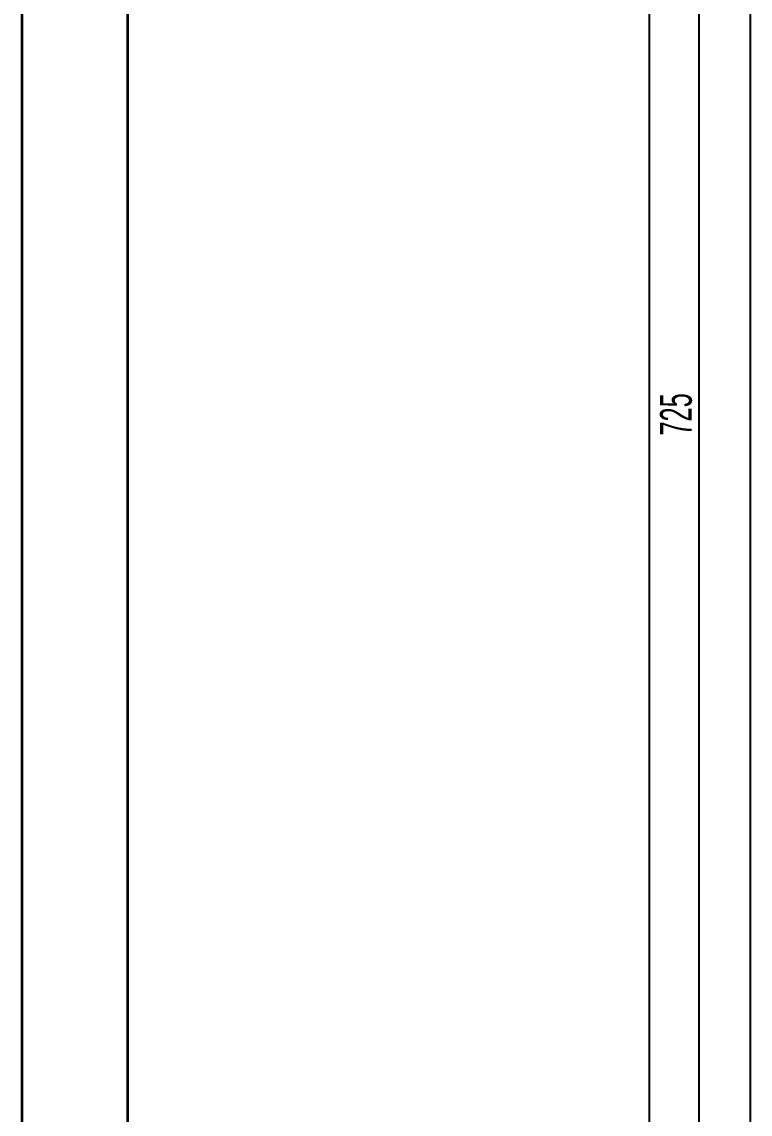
# Model space of a CAD drawing. Header units: inches. Extents: x -7543 to -822, y 102837 to 190349.
# Drawn here: x -836.78056 to -836.753, y 102836.92614 to 102836.96748 of the extents above; entities that cross this region are included whole.
import ezdxf

# ---------------------------------------------------------------- set-up
doc = ezdxf.new("R2010")
doc.units = ezdxf.units.IN
doc.header["$MEASUREMENT"] = 0
doc.layers.add('DUVAR', color=7, linetype='Continuous', lineweight=35, true_color=0xfc4642)
doc.layers.add('ICOL', color=55, linetype='Continuous', lineweight=25)
doc.styles.add('OLCU', font='tromand.shx', dxfattribs={"width": 0.6, "height": 12})

msp = doc.modelspace()

# ---------------------------------------------------------------- linework, layer by layer
at = {"layer": 'DUVAR'}
for p, q in [((-836.780562, 102837.435463), (-836.780562, 102836.669085)), ((-836.776562, 102837.435463), (-836.776562, 102836.669085))]:
    msp.add_line(p, q, dxfattribs=at)
at = {"layer": 'ICOL'}
for p, q in [((-836.752996, 102837.019916), (-836.752996, 102836.815071)), ((-836.756814, 102837.018916), (-836.756814, 102836.816071)), ((-836.754942, 102836.988915), (-836.754942, 102836.916571))]:
    msp.add_line(p, q, dxfattribs=at)

# ---------------------------------------------------------------- texts
at = {"layer": 'ICOL', "style": 'OLCU', "width": 0.6}
msp.add_text('725', height=0.0012, rotation=90, dxfattribs=at).set_placement((-836.755206, 102836.951817))

doc.saveas('drawing.dxf')
